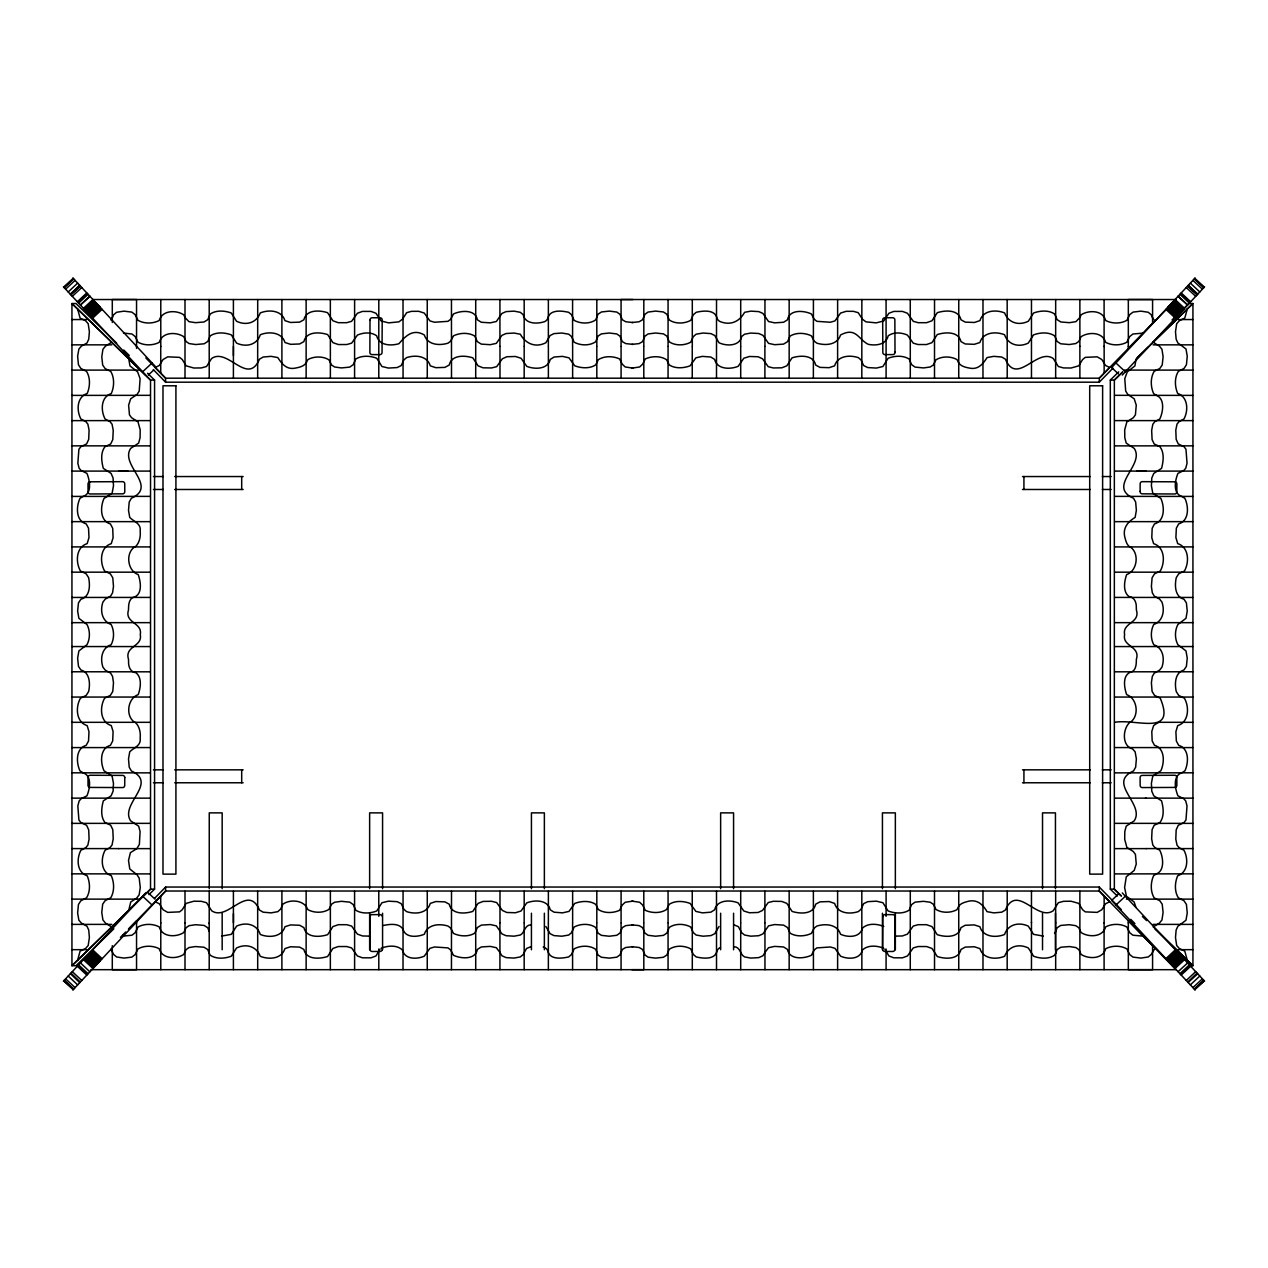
<?xml version="1.0" encoding="UTF-8"?>
<svg xmlns="http://www.w3.org/2000/svg" width="1268" height="1268" viewBox="0 0 1268 1268"><rect width="100%" height="100%" fill="white"/><g stroke="black" fill="none" stroke-linecap="round" stroke-linejoin="round"><path stroke-width="1.5" d="M136.548 346.544L136.548 299.533L112.297 299.533L112.297 322.452M1128.33 922.692L1128.33 969.703L1152.58 969.687L1152.58 945.69L1128.314 920.822L1128.33 923.041M1079.876 891.293L1079.876 969.703M233.407 299.533L233.407 377.943M233.423 913.673L233.407 969.703M1031.47 377.943L1031.47 299.533M1031.47 969.703L1031.47 922.232M209.204 923.643L209.22 922.787M1055.658 377.943L1055.673 299.533M116.688 343.168L75.985 303.527L71.943 303.527L71.943 965.709L128.734 910.392L130.747 901.976L136.706 898.124L139.163 894.812L140.273 887.537L139.195 878.169L137.118 874.841L129.748 868.929L128.512 860.417L130.414 852.651L136.865 848.641L139.385 844.345L140.082 831.539L138.656 826.165L130.683 820.871C119.446 804.134 158.437 783.196 131.365 770.96L129.209 767.14L128.512 758.898L129.732 751.845C133.79 747.581 141.303 745.933 140.193 738.039C140.732 732.508 139.464 726.152 135.232 722.332M1136.144 358.844L1134.908 365.929L1127.252 371.904L1124.779 378.688L1125.683 391.067L1127.759 394.396L1134.21 398.802L1136.255 405.142L1135.415 414.858L1133.307 417.727L1126.872 421.832L1124.7 429.836L1124.795 437.682L1126.222 443.071L1130.295 445.861M185.001 969.703L185.001 922.93M1079.876 346.307L1079.876 299.533M77.617 960.193L80.106 951.111L85.527 948.527L88.205 945.5L89.378 937.528L88.728 930.015L86.969 926.195L81.485 923.183L78.87 920.219L77.633 913.008L78.442 904.48L80.835 900.787L86.557 897.807C90.535 891.42 90.107 882.56 87.207 875.792C76.714 872.352 76.397 858.737 80.898 850.257L85.685 847.753L87.857 845.154L89.077 839.178L88.712 829.89L86.62 825.31L80.914 822.599L78.901 819.984L77.839 806.004L79.123 800.98L81.184 798.666L86.937 795.844C89.648 789.362 92.295 776.587 83.767 773.036A9.573 9.082 -90 0 1 83.165 772.83L79.979 770.881C76.096 762.686 75.62 748.405 86.208 745.33L88.538 741.019L88.982 731.668L87.175 725.629C75.937 722.174 75.398 707.053 80.439 698.24L86.192 695.387L88.617 691.567C90.393 683.69 89.854 672.405 80.883 669.979L78.473 666.35L77.633 658.187L78.885 650.928L87.001 644.715C90.186 638.612 90.202 630.624 87.001 624.522L78.885 618.308L77.633 611.033L78.473 602.886L80.883 599.257C90.107 596.752 90.234 585.499 88.617 577.669L86.192 573.833L80.455 570.996C75.43 562.199 75.906 547.158 87.175 543.607L88.982 537.569L88.538 528.201L86.208 523.906C75.62 520.815 76.096 506.55 79.979 498.356L83.165 496.406A9.573 9.082 -90 0 1 83.783 496.2C92.326 492.666 89.632 479.859 86.937 473.376L81.2 470.571L79.123 468.241L77.855 463.232L78.901 449.252L80.93 446.637L86.62 443.927L88.712 439.346L89.077 430.058L87.857 424.083L85.685 421.483L80.898 418.979C76.318 410.42 76.841 396.979 87.223 393.445C90.107 386.677 90.535 377.816 86.557 371.413L80.835 368.433L78.442 364.756L77.633 356.229L78.885 349.017L81.501 346.053L86.969 343.042L88.744 339.206L89.378 331.709L88.205 323.736L85.527 320.709L80.106 318.125L77.617 309.043L71.943 303.527L150.527 380.067L154.569 380.067L154.569 889.153L148.958 894.622M1190.24 965.709L1192.934 965.709L1192.934 303.527L1187.26 309.043L1184.772 318.125L1179.351 320.709L1176.672 323.736L1175.499 331.709L1176.149 339.206L1177.909 343.042L1180.492 344.848M1079.876 317.412L1081.208 314.733C1088.99 309.852 1102.843 310.121 1105.728 320.55C1112.084 323.784 1120.69 323.926 1126.903 320.297L1129.788 314.591L1133.069 312.102L1140.915 311.151L1148.237 312.261L1151.296 314.813L1152.58 317.872M1055.673 953.251L1057.163 949.542L1060.872 947.228L1069.463 946.562L1075.914 947.561L1078.799 949.637L1081.208 954.503C1088.895 959.29 1102.97 959.242 1105.728 948.686C1112.084 945.452 1120.69 945.31 1126.903 948.94L1129.788 954.645L1133.069 957.134L1140.915 958.085L1148.237 956.975L1151.296 954.424L1155.021 948.195L1152.549 945.69M1055.673 931.378L1057.116 927.78L1060.714 925.434L1069.193 924.705L1075.771 925.672L1078.751 927.7L1081.144 932.582C1088.816 937.496 1102.827 937.353 1105.648 926.892C1111.973 923.564 1120.563 923.516 1126.824 926.987L1129.725 932.693L1132.895 935.213L1143.245 936.133M764.953 952.506L762.94 955.771L758.803 957.609L750.83 958.085L744.601 956.928C739.926 954.535 740.417 946.863 734.045 946.736M112.297 317.872L113.581 314.813L116.64 312.261L123.963 311.151L131.809 312.102L135.09 314.591L137.974 320.297C144.187 323.926 152.794 323.784 159.15 320.55C162.145 310.232 175.808 309.772 183.67 314.733L185.001 317.365M764.953 952.442L768.535 947.719L774.637 946.388L783.561 946.958L787.46 949.399C789.409 960.05 803.975 958.798 811.393 955.264L814.278 949.922L816.893 947.893L830.366 946.99L834.93 948.305L840.621 956.183C847.943 959.416 860.084 959.654 862.414 950.065C867.756 944.708 877.25 945.595 883.733 948.274M1158.35 823.376L1159.903 822.536C1164.547 816.56 1163.406 807.764 1161.551 800.853L1153.785 795.828L1151.788 791.216L1151.392 783.434L1152.644 776.65A11.174 10.62 -90 0 1 1153.167 775.683L1160.854 770.801C1164.626 762.528 1165.086 748.326 1154.451 745.283L1152.168 740.908L1151.788 731.525L1153.611 725.581L1156.717 723.41L1159.126 722.3L1192.934 722.332M112.297 317.919L110.982 320.107M209.22 377.943L209.204 299.533M1055.673 969.703L1055.673 922.85M1079.876 317.507L1075.914 321.66L1069.463 322.674L1060.872 321.993L1057.163 319.694L1054.611 314.02C1048.636 309.915 1040.156 310.597 1033.61 313.006L1028.348 321.232C1018.394 326.098 1008.219 322.579 1004.636 312.958C995.966 309.36 983.08 310.2 979.942 320.63L974.379 322.468L965.249 322.135L960.985 319.774C958.64 309.408 945.294 310.089 937.306 312.689L931.948 320.788L926.623 322.69L918.159 322.69L913.293 321.327L907.476 313.275L902.467 311.405L893.813 311.421L888.9 313.275L883.733 320.962L876.283 322.864L865.949 321.85L862.414 319.171L858.214 312.689L853.475 311.342L846.2 311.31L840.621 313.053L834.93 320.931L830.366 322.246L816.893 321.327L814.278 319.314L811.393 313.973C803.975 310.422 789.409 309.186 787.46 319.837L783.561 322.262L774.637 322.849L768.535 321.517L762.94 313.45L758.803 311.611L750.83 311.136L744.601 312.308C739.609 321.375 730.97 325.717 720.462 321.723A6.213 5.896 0 0 1 717.038 318.236C714.978 309.202 702.995 310.739 696.227 312.293L693.342 314.733L690.727 320.36C684.419 323.815 675.289 324.117 669.25 319.948L666.809 314.195L663.402 311.96L655.556 311.104L648.075 312.055L644.936 314.321L642.48 319.805L639.135 321.755L631.892 322.548M1055.673 953.314L1054.611 955.216C1048.636 959.305 1040.156 958.64 1033.61 956.23L1028.348 948.004C1018.394 943.138 1008.219 946.657 1004.636 956.262C995.966 959.86 983.08 959.036 979.942 948.607L974.379 946.768L965.249 947.101L960.985 949.463C958.592 959.86 945.326 959.131 937.306 956.532L931.948 948.432L926.623 946.546L918.159 946.53L913.293 947.909L907.476 955.961L902.467 957.815L893.813 957.815L888.9 955.961L884.921 949.288M1054.564 933.422L1055.673 931.489M306.587 362.252C304.51 366.246 299.359 367.371 295.301 368.116C286.552 369.987 281.734 363.726 277.819 357.576L271.051 356.34L263.142 357.037L259.48 359.193C247.751 386.502 227.685 347.131 211.613 358.527L206.541 366.5L201.374 367.926L193.845 368.021L186.158 365.85L182.259 359.51L179.596 357.37L167.709 356.831L163.112 359.478L159.308 365.485L155.156 367.498L165.601 378.197L165.601 382.191L1099.277 382.191L1112.971 368.148M958.291 906.985C960.209 903.133 965.043 902.198 968.815 901.152C977.66 899.297 983.16 905.019 987.059 911.66L993.827 912.881L1001.736 912.183L1005.397 910.044C1017.015 882.988 1037.145 921.868 1053.264 910.709L1058.336 902.721L1063.503 901.31L1071.032 901.215L1078.719 903.387L1082.618 909.727L1085.281 911.866L1097.169 912.389L1101.765 909.758L1105.569 903.751L1109.722 901.738L1099.277 891.024L1099.277 887.045L165.601 887.045L154.648 898.283M306.571 361.856L307.966 359.541C314.163 356.149 322.896 356.07 328.935 359.827L331.534 364.962L334.609 366.991L341.393 367.926L349.778 367.102L353.233 364.661L355.753 359.034C361.84 355.198 370.24 355.722 376.77 358.273L381.969 366.515L388.483 368.069L397.106 367.577L401.195 365.58L403.906 359.922L406.537 357.639C415.381 354.691 427.221 355.769 430.296 365.834L435.78 367.688L444.862 367.387L449.205 365.057C451.519 354.675 464.77 355.246 472.805 357.83L478.068 365.834L483.045 367.815L491.572 367.958L496.66 366.674L502.35 358.796L506.804 356.752L515.458 356.482L521.037 358.226L526.775 366.357C534.763 369.527 547.792 369.543 550.264 359.415L554.037 357.037L562.469 356.371L568.983 357.83L574.753 365.802C581.251 368.259 589.636 368.861 595.627 364.93L598.353 359.684C604.408 355.737 613.078 355.991 619.561 358.923L622.334 364.265L625.219 366.975L632.986 368.132M958.307 907.381L956.912 909.695C950.715 913.087 941.981 913.166 935.942 909.41L933.343 904.274L930.268 902.245L923.484 901.31L915.1 902.134L911.644 904.575L909.124 910.202C903.038 914.038 894.637 913.515 888.107 910.963L882.908 902.721L876.394 901.168L867.772 901.659L863.682 903.64L860.972 909.299L858.341 911.597C849.497 914.497 837.673 913.515 834.582 903.402L829.098 901.548L820.016 901.849L815.673 904.179C813.359 914.561 800.108 913.99 792.072 911.407L786.81 903.387L781.833 901.421L773.306 901.279L768.218 902.562L762.528 910.44L758.074 912.485L749.42 912.754L743.841 911.01L738.103 902.879C730.099 899.662 717.102 899.757 714.613 909.806L710.841 912.183L702.409 912.865L695.894 911.407L690.125 903.434C683.626 900.977 675.242 900.375 669.25 904.306L666.524 909.536C660.469 913.499 651.8 913.245 645.317 910.313L642.543 904.956L639.658 902.261L631.892 901.104M379.956 949.288L375.978 955.961L371.064 957.815L362.41 957.815L357.402 955.961L351.585 947.909L346.719 946.53L338.255 946.546L332.929 948.432L327.572 956.532C319.599 959.004 306.238 960.019 303.892 949.463L299.628 947.101L290.499 946.768L284.935 948.607C281.765 959.02 268.927 959.876 260.241 956.262C256.675 946.657 246.483 943.138 236.53 948.004L231.267 956.23C224.721 958.64 216.242 959.305 210.266 955.216L209.252 953.346M77.617 309.043L111.695 342.249L105.466 346.132L102.914 349.271L101.789 356.784L102.676 365.057L105.133 368.56L110.823 371.524C114.595 378.007 114.294 386.835 111.267 393.571C100.711 396.9 100.6 410.769 105.149 419.074L109.936 421.547L112.075 424.257L113.232 430.407L112.789 439.616L110.649 444.022L104.975 446.701C100.33 452.676 101.472 461.473 103.326 468.383L111.093 473.408L113.09 478.02L113.486 485.787L112.234 492.586A11.174 10.62 90 0 1 111.711 493.553L107.305 496.406M1153.183 926.987L1159.412 923.088L1161.964 919.966L1163.089 912.453L1162.201 904.179L1159.745 900.676L1156.368 899.123M719.019 926.48L714.772 933.692L710.952 935.594L703.074 936.212L696.148 935.055L693.311 932.614L690.711 927.019C684.371 923.58 675.273 923.262 669.25 927.447L666.809 933.153L663.433 935.372L655.588 936.228L648.091 935.293L644.936 933.058L642.48 927.558L639.12 925.624L631.892 924.847M63.4 981.194L145.709 892.926M72.847 990.007L165.601 891.024L165.601 887.045M1195.153 277.993L1111.624 367.562L1118.376 373.854M1122.291 375.074L1204.6 286.806M1153.056 342.376L1187.26 309.043M1128.33 346.196L1128.33 348.399L1154.99 321.042L1152.58 317.919M122.996 934.754L125.722 931.964M128.433 929.175L136.564 920.822L136.548 923.041M120.412 937.385L123.154 934.579M128.623 928.953L165.601 891.024L1099.277 891.024L1175.975 969.687L90.852 969.687M1174.643 300.881L1099.277 378.197L1099.277 382.191M958.291 362.252C960.367 366.246 965.519 367.371 969.576 368.116C978.325 369.987 983.144 363.726 987.059 357.576L993.827 356.34L1001.736 357.037L1005.397 359.193C1017.015 386.249 1037.145 347.369 1053.264 358.527L1058.336 366.5L1063.503 367.926L1071.032 368.021L1078.719 365.85L1082.618 359.51L1085.281 357.37L1097.169 356.831L1101.765 359.478L1105.569 365.485L1109.722 367.498L1099.277 378.197L165.601 378.197L145.868 357.941M128.734 910.392L150.527 889.153L150.527 380.067L111.695 342.249M113.866 928.794L75.985 965.709L71.943 965.709L150.527 889.153L154.569 889.153M1117.33 896L1110.308 889.153L1110.308 380.067L1118.725 371.873M1172.06 319.932L1177.671 314.464M1180.476 311.722L1188.893 303.527L1192.934 303.527L1136.794 358.21M1122.354 372.237L1114.35 380.067L1114.35 889.153L1121.118 895.81M1137.285 357.734L1148.158 347.147M1122.766 371.873L1114.35 380.067L1110.308 380.067M63.733 287.17L73.195 278.358M63.939 287.376L73.354 278.532M64.288 287.757L73.734 278.928M65.619 289.183L75.081 280.371M68.203 291.957L77.649 283.144M79.725 285.363L70.295 294.208L79.852 285.49M80.296 285.966L70.834 294.778L80.391 286.077M72.292 296.347L81.754 287.535M77.348 301.752L86.795 292.94M77.95 302.402L87.397 293.59M78.632 303.131L88.078 294.319M89.838 296.205L80.391 305.017L89.933 296.3M83.482 308.33L92.929 299.517M83.91 308.806L93.372 299.993M84.243 309.154L93.689 300.342M84.576 309.519L94.038 300.706M94.197 300.881L84.734 309.677L94.323 301.007M85.955 310.993L95.449 302.212M86.176 311.231L95.639 302.418M86.382 311.452L95.845 302.64L86.525 311.611M90.852 308.124L96.257 303.084M87.064 312.182L96.4 303.242M87.159 312.277L96.717 303.575M87.334 312.467L96.812 303.67M87.571 312.721L97.018 303.908M87.92 313.101L90.599 310.565M88.269 313.465L97.715 304.653M88.823 314.068L98.318 305.303M89.235 314.512L98.603 305.588M89.378 314.654L98.841 305.857M89.98 315.304L99.443 306.491M90.107 315.447L99.57 306.634M90.44 315.795L99.887 306.983M90.678 316.049L100.124 307.236M90.884 316.271L100.33 307.458M90.979 316.382L100.426 307.553M91.914 317.38L101.361 308.568M92.643 318.173L102.106 309.36M142.634 371.778L152.097 362.965M148.277 375.106L153.682 370.082M1118.376 894.146L1111.624 900.438L1195.153 990.007M1115.903 905.035L1125.366 896.222M1165.894 958.64L1175.357 949.827M1166.639 959.432L1176.086 950.62M1167.574 960.447L1177.021 951.618M1167.669 960.542L1177.116 951.729M1167.876 960.764L1177.322 951.951M1168.113 961.017L1177.56 952.205M1168.43 961.366L1177.893 952.553M1168.557 961.509L1178.02 952.696M1169.175 962.158L1178.606 953.33L1169.302 962.301M1169.397 962.412L1178.86 953.584M1169.651 962.666L1179.177 953.932L1169.793 962.824M1170.285 963.347L1179.731 954.535M1177.401 957.435L1180.08 954.899M1170.982 964.092L1180.429 955.28M1171.204 964.346L1180.746 955.612M1180.873 955.739L1171.489 964.631L1181.047 955.945M1171.743 964.916L1177.148 959.876M1181.475 956.389L1172.012 965.202L1181.57 956.5M1172.361 965.582L1181.824 956.769M1172.583 965.82L1181.998 956.96M1173.677 966.993L1183.123 958.164M1173.803 967.119L1183.266 958.323M1174.025 967.373L1183.409 958.481M1174.311 967.658L1183.757 958.846M1174.628 968.007L1184.09 959.194M1175.071 968.483L1184.518 959.67M1178.067 971.7L1187.609 962.983M1179.922 973.681L1189.368 964.869M1180.603 974.41L1190.05 965.598M1181.205 975.06L1190.652 966.248M1186.246 980.465L1195.708 971.653M1187.704 982.034L1197.055 973.111M1188.148 982.51L1197.705 973.792M1190.351 984.856L1199.797 976.043M1192.919 987.629L1202.381 978.817M1194.266 989.072L1203.712 980.243M1204.061 980.624L1194.615 989.436L1204.093 980.655M1194.805 989.642L1204.267 980.83M1156.432 873.858C1165.007 870.672 1163.2 856.803 1159.729 850.162L1154.942 847.674L1152.802 844.979L1151.645 838.814L1152.089 829.621L1154.229 825.214L1158.318 823.376M135.232 546.904C139.464 543.084 140.732 536.729 140.193 531.197C141.319 523.272 133.758 521.734 129.732 517.392L128.512 510.338L129.209 502.08L131.365 498.261C158.437 486.024 119.446 465.102 130.699 448.365L134.487 445.892M1156.321 370.113L1154.054 371.524C1150.282 378.007 1150.583 386.835 1153.611 393.571L1156.337 395.331M1130.47 721.857C1122.687 727.594 1121.308 746.012 1132.578 748.913L1135.145 751.845L1136.366 758.898L1135.668 767.14L1133.513 770.96C1106.488 783.069 1145.4 804.229 1134.178 820.871L1126.206 826.165L1124.795 831.539L1124.7 839.384L1126.872 847.404L1133.291 851.51L1135.415 854.378L1136.255 864.079L1134.21 870.434L1126.269 876.806L1124.605 887.537L1126.428 896.238L1134.131 901.976L1135.938 907.413M1180.492 924.388L1177.909 926.195L1176.133 930.015L1175.499 937.528L1176.672 945.5L1179.351 948.527L1184.772 951.111L1187.26 960.193L1192.934 965.709L1155.037 928.794M381.145 948.274C387.628 945.595 397.122 944.708 402.463 950.065C404.793 959.654 416.934 959.416 424.257 956.183L429.947 948.305L434.496 946.99L447.984 947.893L450.6 949.922L453.484 955.264C460.902 958.798 475.468 960.05 477.418 949.399L481.317 946.958L490.24 946.388L496.343 947.719L499.925 952.442M107.257 496.406L104.024 498.435C100.251 506.709 99.792 520.894 110.427 523.953L112.709 528.328L113.09 537.695L111.267 543.655C99.982 547.19 99.601 562.295 104.626 571.044L110.379 573.881L112.789 577.796L113.486 586.482L112.567 592.79L110.633 596.087L105.26 599.098L102.946 602.031C99.903 610.827 101.931 621.082 111.14 624.522C114.326 630.624 114.326 638.612 111.14 644.715C101.741 647.964 100.013 658.52 102.946 667.206L105.26 670.138L110.633 673.149L112.567 676.43L113.486 682.739L112.789 691.44L110.379 695.355L104.626 698.192C99.601 706.926 99.966 722.094 111.267 725.581L113.09 731.525L112.709 740.908L110.427 745.283C99.807 748.358 100.251 762.528 104.024 770.801L107.209 772.814M134.028 547.364C125.405 553.862 127.672 570.965 138.212 574.578C140.605 581.283 142.698 593.582 134.598 596.974C129.685 597.719 128.607 603.378 128.575 607.515A38.246 36.344 -90 0 0 128.512 609.892C124.248 623.206 142.777 622.445 140.273 634.618C142.777 646.791 124.264 646.03 128.512 659.344A38.246 36.344 -90 0 0 128.575 661.722C128.306 666.619 130.461 672.198 135.945 672.737C142.206 677.524 140.621 688.048 138.212 694.642C127.688 698.272 125.389 715.358 134.028 721.872M1130.85 721.872C1139.472 715.374 1137.206 698.272 1126.666 694.642C1124.272 687.953 1122.18 675.654 1130.279 672.262C1135.193 671.501 1136.271 665.859 1136.302 661.722A38.246 36.344 -90 0 0 1136.366 659.344C1140.629 646.03 1122.101 646.791 1124.605 634.618C1122.101 622.445 1140.614 623.206 1136.366 609.892A38.246 36.344 90 0 0 1136.302 607.515C1136.572 602.617 1134.416 597.038 1128.932 596.499C1122.655 591.712 1124.256 581.188 1126.666 574.578C1137.19 570.949 1139.488 553.862 1130.85 547.364M1156.368 370.113L1159.745 368.56L1162.201 365.057L1163.105 356.784L1161.964 349.271L1159.412 346.132L1153.183 342.249M1180.54 924.388L1185.992 920.219L1187.244 913.008L1186.436 904.48L1184.043 900.787L1178.321 897.807C1174.342 891.42 1174.77 882.56 1177.655 875.792C1188.164 872.352 1188.481 858.721 1183.979 850.257L1179.192 847.753L1177.021 845.154L1175.801 839.178L1176.165 829.89L1178.257 825.31L1183.947 822.599L1185.976 819.984L1187.022 806.004L1185.754 800.98L1183.678 798.666L1177.94 795.844C1175.246 789.362 1172.551 776.571 1181.094 773.036A9.573 9.082 -90 0 0 1181.713 772.83L1184.898 770.881C1188.782 762.686 1189.257 748.405 1178.669 745.33L1176.339 741.019L1175.896 731.668L1177.703 725.629C1188.988 722.126 1189.447 707.021 1184.423 698.24L1178.685 695.387L1176.26 691.567C1174.533 683.721 1174.913 672.5 1183.995 669.979L1186.404 666.35L1187.244 658.187L1185.992 650.928L1177.877 644.715C1174.675 638.612 1174.675 630.624 1177.877 624.522L1185.992 618.308L1187.244 611.033L1186.404 602.886L1183.995 599.257C1174.945 596.768 1174.533 585.61 1176.26 577.669L1178.685 573.833L1184.439 570.996C1189.447 562.199 1188.988 547.158 1177.703 543.607L1175.896 537.569L1176.339 528.201L1178.669 523.906C1189.257 520.815 1188.782 506.55 1184.898 498.356L1181.792 496.438A9.573 9.082 90 0 0 1181.094 496.2C1172.583 492.65 1175.214 479.875 1177.94 473.376L1183.694 470.571L1185.754 468.241L1187.038 463.232L1185.976 449.252L1183.963 446.637L1178.257 443.927L1176.165 439.346L1175.801 430.058L1177.021 424.083L1179.192 421.483L1183.979 418.979C1188.56 410.42 1188.037 396.979 1177.671 393.445C1174.77 386.677 1174.342 377.816 1178.321 371.413L1184.043 368.433L1186.436 364.756L1187.244 356.229L1186.008 349.017L1180.54 344.848M134.535 445.876L138.656 443.071L140.082 437.682L140.177 429.836L138.006 421.832L131.587 417.727L129.463 414.858L128.623 405.142L130.667 398.802L137.118 394.396L139.211 391.067L140.098 378.688L137.626 371.904L129.97 365.929L128.75 358.844M1156.337 873.906L1153.611 875.665C1150.583 882.401 1150.282 891.23 1154.054 897.712L1156.321 899.123M382.809 925.577C389.244 924.229 398.865 922.692 402.986 929.19C405.459 938.272 417.6 937.068 424.32 934.262C427.506 924.34 439.156 923.31 448.032 926.068L450.631 928.065L453.516 933.422C459.919 936.466 468.478 936.941 474.692 933.216L477.418 927.51L481.333 925.117L490.24 924.546L496.327 925.862L501.954 933.914L506.106 935.721L514.095 936.18L520.308 935.023C524.952 932.598 524.508 924.943 530.912 924.879M530.832 946.736L526.537 948.48L523.129 954.63L520.276 956.928L514.047 958.085L506.075 957.609L501.938 955.771L499.925 952.506M631.892 368.132L639.658 366.975L642.543 364.265L645.317 358.923C651.8 355.991 660.469 355.737 666.524 359.684L669.25 364.93C675.242 368.861 683.626 368.259 690.125 365.802L695.894 357.83L702.409 356.371L710.841 357.037L714.613 359.415C717.102 369.479 730.099 369.574 738.103 366.357L743.841 358.226L749.42 356.482L758.074 356.752L762.528 358.796L768.218 366.674L773.306 367.958L781.833 367.815L786.81 365.834L792.072 357.83C800.14 355.278 813.295 354.628 815.673 365.057L820.016 367.387L829.098 367.688L834.582 365.834C837.688 355.722 849.481 354.723 858.341 357.639L860.972 359.922L863.682 365.58L867.772 367.577L876.394 368.069L882.908 366.515L888.107 358.273C894.637 355.722 903.038 355.198 909.124 359.034L911.644 364.661L915.1 367.102L923.484 367.926L930.268 366.991L933.343 364.962L935.942 359.827C941.981 356.07 950.715 356.149 956.912 359.541L958.307 361.856M632.986 901.104L625.219 902.261L622.334 904.956L619.561 910.313C613.078 913.245 604.408 913.499 598.353 909.536L595.627 904.306C589.636 900.375 581.251 900.977 574.753 903.434L568.983 911.407L562.469 912.865L554.037 912.183L550.264 909.806C547.776 899.709 534.779 899.694 526.775 902.879L521.037 911.01L515.458 912.754L506.804 912.485L502.35 910.44L496.66 902.562L491.572 901.279L483.045 901.421L478.068 903.387L472.805 911.407C464.77 913.99 451.519 914.561 449.205 904.179L444.862 901.849L435.78 901.548L430.296 903.402C427.221 913.451 415.381 914.545 406.537 911.597L403.906 909.299L401.195 903.64L397.106 901.659L388.483 901.168L381.969 902.721L376.77 910.963C370.24 913.515 361.84 914.038 355.753 910.202L353.233 904.575L349.778 902.134L341.393 901.31L334.609 902.245L331.534 904.274L328.935 909.41C322.896 913.166 314.163 913.087 307.966 909.695L306.571 907.381M632.986 946.689L625.742 947.481L622.398 949.431L619.941 954.915L616.803 957.181L609.322 958.132L601.476 957.277L598.068 955.042L595.627 949.288C589.588 945.12 580.459 945.421 574.15 948.876L571.535 954.487L568.65 956.944C561.898 958.434 549.884 960.098 547.839 951A6.213 5.896 0 0 0 544.416 947.497L543.195 947.053M631.892 344.389L639.12 343.596L642.48 341.678L644.936 336.178L648.091 333.944L655.588 333.008L663.433 333.864L666.809 336.083L669.25 341.789C675.273 345.958 684.371 345.657 690.711 342.217L693.311 336.622L696.148 334.181L703.074 333.024L710.952 333.627L714.772 335.544L719.019 342.756C726.564 346.291 739.466 346.402 741.748 336.48L744.57 334.213L750.783 333.056L758.771 333.516L762.924 335.323L768.551 343.374L774.637 344.69L783.545 344.119L787.46 341.726L790.186 336.02C796.399 332.295 804.958 332.755 811.361 335.814L814.246 341.171L816.846 343.168C825.722 345.863 837.371 344.975 840.557 334.974C856.201 326.7 858.135 339.349 868.263 344.325C875.998 345.926 886.126 344.753 888.202 335.798C893.702 331.788 901.485 332.47 907.428 335.085L913.261 343.168L918.08 344.531L926.512 344.547L931.917 342.677L937.242 334.578C945.215 331.978 958.608 331.202 960.97 341.583L965.186 343.961L974.268 344.325L979.879 342.534C983.065 332.121 995.824 331.217 1004.573 334.752C1008.044 344.579 1018.315 347.828 1028.269 343.121L1033.531 334.895C1040.077 332.438 1048.525 331.836 1054.564 335.814L1057.116 341.457L1060.714 343.786L1069.193 344.531L1075.771 343.565L1078.751 341.536L1081.144 336.654C1088.895 331.661 1102.716 331.994 1105.648 342.344C1111.973 345.673 1120.563 345.72 1126.824 342.233L1129.725 336.543L1132.895 334.023L1143.245 333.088M632.986 924.847L625.758 925.624L622.398 927.558L619.941 933.058L616.787 935.293L609.29 936.228L601.444 935.372L598.068 933.153L595.627 927.447C589.604 923.262 580.506 923.58 574.166 927.019L571.567 932.614L568.73 935.055L561.803 936.212L553.926 935.594L550.106 933.692L545.858 926.48M369.638 936.117L362.553 935.974L357.449 934.136L351.616 926.068L346.798 924.705L338.366 924.689L332.961 926.559L327.635 934.659C319.663 937.258 306.27 938.019 303.908 927.637L299.692 925.275L290.61 924.911L284.999 926.702C281.813 937.115 269.054 938.003 260.305 934.484C257.055 924.404 246.325 921.662 236.609 926.115L231.347 934.342L221.52 936.101M71.943 471.094L150.258 471.094M1145.527 798.143L1192.934 798.143M1136.968 471.11L1192.934 471.094M150.258 798.143L71.943 798.143M123.44 333.024L131.983 334.023L135.153 336.543L138.053 342.233C144.314 345.72 152.905 345.673 159.229 342.344C162.161 331.994 175.983 331.661 183.733 336.654L186.127 341.536L189.106 343.565L195.684 344.531L204.164 343.786L207.762 341.457L210.314 335.814C216.352 331.836 224.801 332.438 231.347 334.895L236.609 343.121C246.325 347.575 257.055 344.833 260.305 334.752C269.038 331.217 281.829 332.105 284.999 342.534L290.61 344.325L299.692 343.961L303.908 341.583C306.27 331.202 319.663 331.978 327.635 334.578L332.961 342.677L338.366 344.547L346.798 344.531L351.616 343.168L357.449 335.085C363.393 332.47 371.159 331.788 376.675 335.798C379.021 345.641 390.829 346.085 398.944 343.707C405.316 336.305 412.892 328.206 424.32 334.974C427.522 344.959 439.14 345.879 448.032 343.168L450.631 341.171L453.516 335.814C459.919 332.755 468.478 332.295 474.692 336.02L477.418 341.726L481.333 344.119L490.24 344.69L496.327 343.374L501.954 335.323L506.106 333.516L514.095 333.056L520.308 334.213C525.507 343.549 535.27 348.161 545.858 342.756L550.106 335.544L553.926 333.627L561.803 333.024L568.73 334.181L571.567 336.622L574.166 342.217C580.506 345.657 589.604 345.958 595.627 341.789L598.068 336.083L601.444 333.864L609.29 333.008L616.787 333.944L619.941 336.178L622.398 341.678L625.758 343.596L632.986 344.389M92.802 299.533L1175.975 299.533M71.943 319.552L86.953 319.552M1177.924 319.552L1192.934 319.552M71.943 344.848L111.822 344.848M1153.056 344.848L1192.934 344.848M71.943 370.113L140.336 370.097M1124.542 370.097L1192.934 370.113M71.943 395.394L150.258 395.331M1114.635 395.331L1192.934 395.394M71.943 420.627L150.258 420.611M1114.635 420.611L1192.934 420.627M71.943 445.845L150.258 445.876M1114.635 445.876L1192.934 445.845M1114.62 471.094L1146.066 471.11M118.812 471.11L127.91 471.11M153.46 476.546L163.303 476.546M174.699 476.546L243.139 476.546M1022.484 476.546L1090.306 476.546M1102.32 476.546L1111.133 476.546M153.46 489.48L163.303 489.48M174.699 489.48L243.139 489.48M1022.484 489.48L1090.306 489.48M1102.32 489.48L1111.133 489.48M71.943 496.422L150.258 496.374M1114.635 496.374L1192.934 496.422M71.943 521.639L150.258 521.655M1114.635 521.655L1192.934 521.639M71.943 546.904L150.258 546.92M1192.934 546.904L1114.635 546.92M71.943 572.169L150.258 572.185M1114.635 572.185L1192.934 572.169M71.943 597.45L150.258 597.418M1114.635 597.418L1192.934 597.45M71.943 622.667L150.258 622.651M1114.635 622.651L1192.934 622.667M71.943 646.553L150.242 646.569M1114.62 646.569L1192.934 646.553M71.943 671.771L150.242 671.818M1114.62 671.818L1192.934 671.771M71.943 697.067L150.242 697.051M1114.62 697.051L1192.934 697.067M71.943 722.332L150.242 722.316M1114.62 722.316C1136.556 718.465 1176.355 736.787 1160.252 698.192L1154.498 695.355L1152.089 691.44L1151.392 682.739L1152.311 676.43L1154.245 673.149L1159.618 670.138L1161.932 667.206C1164.848 658.536 1163.152 647.964 1153.737 644.715C1150.552 638.612 1150.552 630.624 1153.737 624.522C1162.946 621.082 1164.991 610.843 1161.932 602.031L1159.618 599.098L1154.245 596.087L1152.311 592.79L1151.392 586.482L1152.089 577.796L1154.498 573.881L1160.252 571.044C1165.276 562.326 1164.912 547.142 1153.611 543.655L1151.788 537.695L1152.168 528.328L1154.451 523.953C1165.07 520.863 1164.626 506.709 1160.854 498.435L1153.167 493.553A11.174 10.62 -90 0 1 1152.66 492.586L1151.407 485.787L1151.788 478.02L1153.785 473.408L1161.551 468.383C1163.406 461.473 1164.547 452.676 1159.903 446.701L1158.35 445.845M71.943 747.597L150.242 747.565M1114.62 747.565L1192.934 747.597M153.46 769.834L163.303 769.834M174.699 769.834L243.139 769.834M1022.484 769.834L1090.306 769.834M1102.32 769.834L1111.133 769.834M71.943 772.814L150.242 772.862M1114.62 772.862L1192.934 772.814M153.46 782.768L163.303 782.768M174.699 782.768L243.139 782.768M1022.484 782.768L1090.306 782.768M1102.32 782.768L1111.133 782.768M1114.62 798.143L1146.066 798.127M71.943 823.376L150.242 823.36M1114.62 823.36L1192.934 823.376M71.943 848.593L118.859 848.593M1146.018 848.593L1192.934 848.593M118.606 848.625L150.242 848.625M1114.62 848.625L1146.272 848.625M71.943 873.842L150.242 873.906M1114.62 873.906L1192.934 873.842M1110.308 889.153L1114.35 889.153L1121.356 896M71.943 899.123L140.336 899.139M1126.428 899.139L1192.934 899.123M71.943 924.388L111.822 924.388M1153.056 924.388L1192.934 924.388M71.943 949.669L86.953 949.669M1177.924 949.669L1192.934 949.669M632.986 299.533L621.066 299.533L621.066 346.069M631.892 969.687L643.811 969.703L643.811 923.152M122.505 936.18L131.983 935.213L135.153 932.693L138.053 926.987C144.314 923.516 152.905 923.564 159.229 926.892C162.05 937.353 176.062 937.496 183.733 932.582L186.127 927.7L189.106 925.672L195.684 924.705L204.164 925.434L207.762 927.78L209.204 931.378M1043.358 936.101L1033.531 934.342L1028.269 926.115C1018.569 921.678 1007.886 924.499 1004.573 934.484C995.84 938.003 983.049 937.131 979.879 926.702L974.268 924.911L965.186 925.275L960.97 927.637C958.608 938.019 945.215 937.258 937.242 934.659L931.917 926.559L926.512 924.689L918.08 924.705L913.261 926.068L907.428 934.136L902.325 935.974L895.24 936.117M632.986 322.548L625.742 321.755L622.398 319.805L619.941 314.321L616.803 312.055L609.322 311.104L601.476 311.96L598.068 314.195L595.627 319.948C589.588 324.117 580.459 323.815 574.15 320.36L571.535 314.733L568.65 312.293C561.898 310.803 549.884 309.138 547.839 318.236A6.213 5.896 0 0 1 544.416 321.723C536.855 324.117 525.174 324.164 523.129 314.591L520.276 312.308L514.047 311.136L506.075 311.611L501.938 313.45L496.343 321.517L490.24 322.849L481.317 322.262L477.418 319.837C475.468 309.186 460.902 310.422 453.484 313.973L450.6 319.314L447.984 321.327L434.496 322.246L429.947 320.931L424.257 313.053L418.678 311.31L411.403 311.342L406.663 312.689L402.463 319.171L398.929 321.85L388.594 322.864L381.145 320.962L375.978 313.275L371.064 311.421L362.41 311.405L357.402 313.275L351.585 321.327L346.719 322.69L338.255 322.69L332.929 320.788L327.572 312.689C319.584 310.089 306.238 309.408 303.892 319.774L299.628 322.135L290.499 322.468L284.935 320.63C281.765 310.216 268.927 309.36 260.241 312.958C256.675 322.579 246.483 326.098 236.53 321.232L231.267 313.006C224.721 310.597 216.242 309.915 210.266 314.02L207.714 319.694L204.005 321.993L195.415 322.674L188.964 321.66L185.001 317.507M631.892 946.689L639.135 947.481L642.48 949.431L644.936 954.915L648.075 957.181L655.556 958.132L663.402 957.277L666.809 955.042L669.25 949.288C675.289 945.12 684.419 945.421 690.727 948.876L693.342 954.487L696.227 956.944C702.995 958.497 714.978 960.035 717.038 951A6.213 5.896 0 0 1 720.462 947.497M733.966 924.879L738.293 926.591L741.748 932.741L744.57 935.023L750.783 936.18L758.771 935.721L762.924 933.914L768.551 925.862L774.637 924.546L783.545 925.117L787.46 927.51L790.186 933.216C796.399 936.941 804.958 936.466 811.361 933.422L814.246 928.065L816.846 926.068C825.722 923.31 837.371 924.34 840.557 934.262C847.88 937.607 860.021 937.781 862.399 928.239C867.724 922.85 877.282 923.754 883.78 926.448M1130.39 445.892L1134.194 448.365C1145.4 464.991 1106.488 486.183 1133.513 498.261L1135.668 502.08L1136.366 510.338L1135.145 517.392C1128.377 521.465 1122.782 527.425 1124.637 536.412C1125.699 540.295 1126.555 545.335 1130.47 547.38M155.156 901.738L159.308 903.751L163.112 909.758L167.709 912.389L179.596 911.866L182.259 909.727L186.158 903.387L193.845 901.215L201.374 901.31L206.541 902.721L211.613 910.709C227.669 922.105 247.767 882.734 259.48 910.044L263.142 912.183L271.051 912.881L277.819 911.66L280.624 909.093L282.923 904.163C289.564 899.424 301.625 899.836 306.587 906.985M1158.318 445.845L1154.229 444.022L1152.089 439.616L1151.661 430.407L1152.818 424.257L1154.942 421.547L1159.729 419.074C1163.057 412.401 1165.229 398.802 1156.4 395.347M107.289 772.83L111.711 775.683A11.174 10.62 -90 0 1 112.218 776.65L113.47 783.434L113.09 791.216L111.093 795.828L103.326 800.853C101.472 807.764 100.33 816.56 104.975 822.536L110.649 825.214L112.789 829.621L113.217 838.814L112.059 844.979L109.936 847.674L105.149 850.162C100.505 858.547 100.822 872.225 111.267 875.665C114.294 882.401 114.595 891.23 110.823 897.712L105.133 900.676L102.676 904.179L101.773 912.453L102.914 919.966L105.466 923.088L111.695 926.987M1194.805 278.358L1204.267 287.17M1194.646 278.532L1204.061 287.376M1194.266 278.928L1203.712 287.757M1192.919 280.371L1202.381 289.183M1190.351 283.144L1199.797 291.957M1188.243 285.395L1197.721 294.176L1188.148 285.49M1187.704 285.966L1197.166 294.778L1187.609 286.077M1186.246 287.535L1195.708 296.347M1181.205 292.94L1190.652 301.752M1180.603 293.59L1190.05 302.402M1179.922 294.319L1189.368 303.131M1178.162 296.205L1187.609 305.017L1178.067 296.3M1175.071 299.517L1184.518 308.33M1174.628 299.993L1184.09 308.806M1174.311 300.342L1183.757 309.154M1174.025 300.627L1183.424 309.519M1173.803 300.881L1183.266 309.677M1173.756 300.928L1183.123 309.836M1172.583 302.18L1181.998 311.04M1172.361 302.418L1181.824 311.231M1171.743 303.084L1177.148 308.124M1171.489 303.369L1180.952 312.166M1171.394 303.448L1180.746 312.388M1171.188 303.67L1180.667 312.467M1170.919 303.971L1180.429 312.721M1177.401 310.565L1180.08 313.101M1170.285 304.653L1179.731 313.465M1169.682 305.303L1179.256 313.988M1169.397 305.588L1178.764 314.512M1169.239 305.778L1178.622 314.654M1168.557 306.491L1178.02 315.304M1168.43 306.634L1177.893 315.447M1168.113 306.983L1177.56 315.795M1167.876 307.236L1177.322 316.049M1167.669 307.458L1177.116 316.271M1167.574 307.553L1177.021 316.382M1166.639 308.568L1176.086 317.38M1165.894 309.36L1175.357 318.173M1115.903 362.965L1125.366 371.778M148.277 892.894L155.029 899.186M142.634 896.222L152.097 905.035M92.643 949.827L102.106 958.64M91.914 950.62L101.361 959.432M90.979 951.618L100.426 960.447M90.884 951.729L100.33 960.542M90.678 951.951L100.124 960.764M90.44 952.205L99.887 961.017M90.107 952.553L99.57 961.366M89.98 952.696L99.443 961.509M89.394 953.33L98.825 962.158M98.761 962.222L89.235 953.488L98.603 962.412M88.871 953.885L98.27 962.761M88.744 954.011L98.207 962.824M88.269 954.535L97.715 963.347M87.92 954.899L90.599 957.435M87.571 955.28L97.018 964.092M87.334 955.533L96.717 964.425L87.048 955.834M86.953 955.945L96.4 964.758M90.852 959.876L96.257 964.916M86.525 956.389L95.988 965.202L86.382 956.548M86.176 956.769L95.639 965.582M86.002 956.96L95.417 965.82M84.877 958.164L94.323 966.993M84.75 958.307L94.181 967.135M84.512 958.56L94.038 967.294M84.243 958.846L93.689 967.658M83.91 959.194L93.372 968.007M83.482 959.67L92.929 968.483M80.47 962.887L89.838 971.795M78.632 964.869L88.078 973.681M77.95 965.598L87.397 974.41M77.348 966.248L86.795 975.06M72.292 971.653L81.754 980.465M70.945 973.111L80.296 982.034M70.406 973.681L79.725 982.637M68.203 976.043L77.649 984.856M65.619 978.817L75.081 987.629M64.288 980.243L73.734 989.072M63.939 980.624L73.385 989.436L63.907 980.655M63.733 980.83L73.195 989.642M1142.405 916.495L1146.621 920.6M123.693 350L129.304 355.468M147.548 373.236L154.569 380.067M1187.26 960.193L1154.403 928.176M1099.277 887.045L1121.181 909.521M1130.771 919.348L1134.876 923.564M153.285 369.559L165.601 382.191M1122.291 892.926L1204.6 981.194M72.847 277.993L155.172 366.262M63.4 286.806L145.709 375.074M110.982 949.13L113.581 954.424L116.64 956.975L123.963 958.085L131.809 957.134L135.09 954.645L137.974 948.94C144.187 945.31 152.794 945.452 159.15 948.686C162.145 959.004 175.808 959.464 183.67 954.503L186.079 949.637L188.964 947.561L195.415 946.562L204.005 947.228L207.714 949.542L209.204 953.251M233.423 922.787L233.407 891.293M1128.33 346.544L1128.33 299.533L1152.58 299.533L1152.58 323.546M136.548 922.692L136.548 969.703L112.297 969.687L112.297 945.69M1104.143 346.196L1104.143 373.22M1104.143 896.016L1104.143 923.041M1104.095 299.533L1104.095 346.529M1104.095 922.708L1104.095 969.703M1079.876 346.243L1079.876 377.943M1055.658 891.293L1055.658 922.993M1055.451 888.694L1055.451 812.883L1042.518 812.867L1042.518 888.694M1055.451 913.229L1055.451 949.764M1042.518 913.229L1042.518 949.764M1031.47 891.293L1031.455 922.787M1023.926 476.546L1023.926 489.48M1023.926 769.834L1023.926 782.768M1007.172 299.533L1007.22 377.943M1007.22 891.293L1007.172 969.703M982.985 299.533L982.969 377.943M982.969 891.293L982.985 969.703M958.751 299.533L958.735 377.943M958.735 891.293L958.751 969.703M934.532 299.533L934.5 377.943M934.532 969.703L934.5 891.293M910.265 299.533L910.297 377.943M910.297 891.293L910.265 969.703M895.351 888.694L895.351 812.883L882.433 812.867L882.433 888.694M895.351 913.229L895.351 949.764M886.078 299.533L886.094 377.943M886.094 891.293L886.094 916.304M886.078 949.019L886.078 969.703M882.433 913.229L882.433 949.764M861.86 299.533L861.812 377.943M861.812 891.293L861.86 969.703M837.625 299.533L837.609 377.943M837.609 891.293L837.625 969.703M813.422 299.533L813.374 377.943M813.374 891.293L813.422 969.703M789.156 299.533L789.171 377.943M789.171 891.293L789.156 969.703M764.953 299.533L764.953 346.18M764.953 923.056L764.953 969.703M764.889 346.465L764.889 377.943M764.889 891.293L764.889 922.771M740.702 299.533L740.702 346.18M740.702 346.465L740.702 377.943M740.702 891.293L740.702 922.771M740.702 923.056L740.702 969.703M733.57 888.694L733.57 812.883L720.636 812.867L720.636 888.694M733.57 913.229L733.57 949.764M720.636 913.229L720.636 949.764M716.515 299.533L716.515 346.132M716.499 346.481L716.499 377.943M716.499 891.293L716.499 922.739M716.515 923.088L716.515 969.703M692.296 299.533L692.296 346.132M692.296 923.088L692.296 969.703M692.249 346.529L692.249 377.943M692.249 891.293L692.249 922.708M668.062 299.533L668.062 346.132M668.062 346.529L668.062 377.943M668.062 891.293L668.062 922.708M668.062 923.088L668.062 969.703M643.811 299.533L643.811 346.069M643.795 346.544L643.795 377.943M643.795 891.293L643.795 922.676M621.082 346.544L621.082 377.943M621.082 891.293L621.082 922.676M621.066 923.152L621.066 969.703M596.816 299.533L596.816 346.132M596.816 346.529L596.816 377.943M596.816 891.293L596.816 922.708M596.816 923.088L596.816 969.703M572.629 346.529L572.629 377.943M572.629 891.293L572.629 922.708M572.581 299.533L572.581 346.132M572.581 923.088L572.581 969.703M548.362 299.533L548.362 346.132M548.378 346.481L548.378 377.943M548.378 891.293L548.378 922.739M548.362 923.088L548.362 969.703M544.368 888.694L544.368 812.883L531.435 812.867L531.435 888.694M544.368 913.229L544.368 949.764M531.435 913.229L531.435 949.764M524.175 299.533L524.175 346.18M524.175 346.465L524.175 377.943M524.175 891.293L524.175 922.771M524.175 923.056L524.175 969.703M499.988 346.465L499.988 377.943M499.988 891.293L499.988 922.771M499.925 299.533L499.925 346.18M499.925 923.056L499.925 969.703M475.722 299.533L475.706 377.943M475.706 891.293L475.722 969.703M451.456 299.533L451.503 377.943M451.503 891.293L451.456 969.703M427.253 299.533L427.268 377.943M427.268 891.293L427.253 969.703M403.065 377.943L403.018 299.533M403.065 891.293L403.018 969.703M382.571 888.694L382.571 812.883L369.638 812.867L369.638 888.694M382.571 913.229L382.571 949.764M378.799 299.533L378.783 377.943M378.783 891.293L378.783 916.304M378.799 949.019L378.799 969.703M369.638 913.229L369.638 949.764M354.612 299.533L354.58 377.943M354.58 891.293L354.612 969.703M330.346 299.533L330.377 377.943M330.377 891.293L330.346 969.703M306.127 299.533L306.143 377.943M306.143 891.293L306.127 969.703M281.892 299.533L281.908 377.943M281.908 891.293L281.892 969.703M257.705 299.533L257.658 377.943M257.658 891.293L257.705 969.703M241.697 476.546L241.697 489.48M241.697 769.834L241.697 782.768M233.423 346.449L233.423 355.563M222.169 888.694L222.169 812.883L209.252 812.867L209.252 888.694M222.169 913.229L222.169 949.764M209.22 891.293L209.204 969.703M185.001 299.533L185.001 377.943M185.001 891.293L185.001 922.993M160.782 299.533L160.782 346.529M160.782 922.708L160.782 969.703M160.735 346.196L160.735 373.22M160.735 896.016L160.735 923.041M136.548 346.196L136.548 348.399M382.191 949.336A2.187 2.076 0 0 1 380.131 951.444L372.253 951.491A2.187 2.076 0 0 1 370.018 949.621L369.876 916.574A2.187 2.076 0 0 1 372.079 914.64L379.909 914.608A2.187 2.076 0 0 1 381.89 915.876M124.755 777.538L124.724 785.383A2.187 2.076 -90 0 1 122.806 787.571L89.87 787.428A2.187 2.076 -90 0 1 87.999 785.193L88.047 777.316A2.187 2.076 -90 0 1 90.139 775.255L122.695 775.398A2.187 2.076 -90 0 1 124.755 777.538M1140.122 491.398L1140.122 491.699A2.187 2.076 -90 0 0 1142.183 493.838L1174.739 493.981A2.187 2.076 -90 0 0 1176.831 491.921L1176.878 484.043A2.187 2.076 -90 0 0 1175.008 481.808L1142.072 481.666A2.187 2.076 -90 0 0 1140.154 483.853L1140.122 491.398M370.002 320.17L369.876 352.662A2.187 2.076 0 0 0 372.079 354.596L379.909 354.628A2.187 2.076 0 0 0 382.048 352.552L382.191 319.901A2.187 2.076 0 0 0 380.131 317.777L372.253 317.745A2.187 2.076 0 0 0 370.018 319.615L370.002 320.17M882.829 916.685L882.686 949.336A2.187 2.076 0 0 0 884.747 951.444L892.624 951.491A2.187 2.076 0 0 0 894.859 949.621L895.002 916.574A2.187 2.076 0 0 0 892.799 914.64L884.969 914.608A2.187 2.076 0 0 0 882.829 916.685M895.002 351.949L895.002 352.662A2.187 2.076 0 0 1 892.799 354.596L884.969 354.628A2.187 2.076 0 0 1 882.829 352.552L882.686 319.901A2.187 2.076 0 0 1 884.747 317.777L892.624 317.745A2.187 2.076 0 0 1 894.859 319.615L895.002 351.949M90.424 481.792L89.87 481.808A2.187 2.076 -90 0 0 88.015 484.043L88.047 491.921A2.187 2.076 -90 0 0 90.155 493.981L122.695 493.838A2.187 2.076 -90 0 0 124.771 491.699L124.74 483.853A2.187 2.076 -90 0 0 122.806 481.666L90.424 481.792M1175.008 787.428L1142.072 787.571A2.187 2.076 -90 0 1 1140.154 785.383L1140.106 777.538A2.187 2.076 -90 0 1 1142.183 775.398L1174.723 775.255A2.187 2.076 -90 0 1 1176.831 777.316L1176.878 785.193A2.187 2.076 -90 0 1 1175.008 787.428M175.919 385.789L162.986 385.789L162.986 874.127L175.919 874.127L175.919 385.789M1102.621 385.789L1089.703 385.789L1089.703 874.127L1102.621 874.127L1102.621 385.789M1181.618 311.452L1172.155 302.64L1181.57 311.5"/></g></svg>
